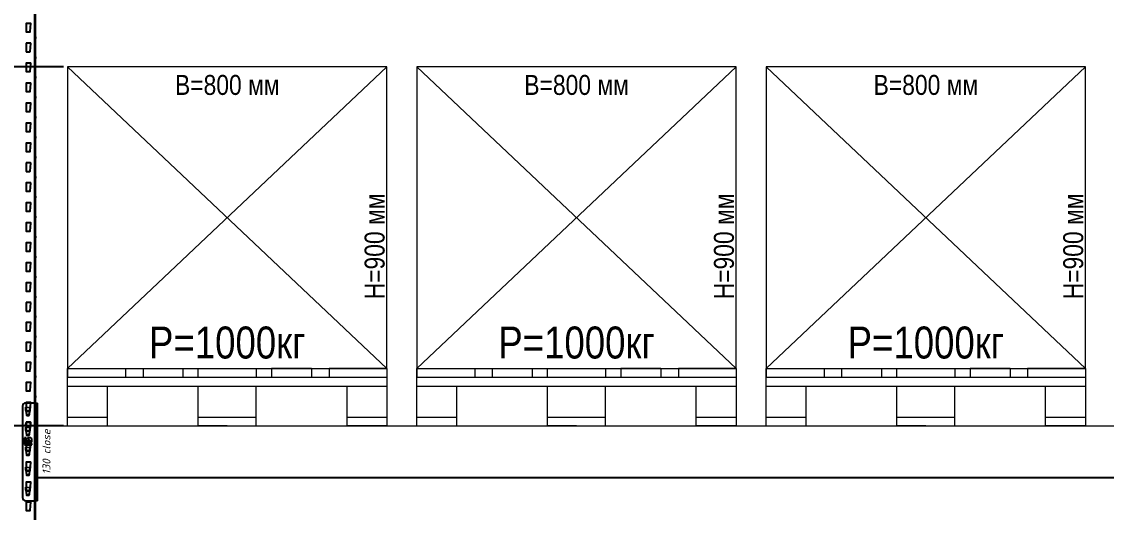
# Model space of a CAD drawing. Header units: millimetres. Extents: x 2140 to 223837, y 2113 to 170313.
# Drawn here: x 154397 to 157114, y 119505 to 120735 of the extents above; entities that cross this region are included whole.
import ezdxf
from ezdxf import colors
from ezdxf.entities.mleader import LeaderData, LeaderLine
from ezdxf.math import Vec2, Vec3

# ---------------------------------------------------------------- set-up
doc = ezdxf.new("R2010")
doc.units = ezdxf.units.MM
doc.linetypes.add('PHANTOM', pattern=[12.7, 6.35, -1.27, 1.27, -1.27, 1.27, -1.27])
for name, color, linetype in [('0_ANNOT_Dimensions', 7, 'Continuous'), ('2.Стойка', 7, 'Continuous'), ('Аннотации', 7, 'Continuous')]:
    doc.layers.add(name, color=color, linetype=linetype)
for name, color, linetype, lineweight in [('1.Балка', 5, 'Continuous', 0), ('20.Груз', 7, 'Continuous', 0), ('25.Размера', 7, 'Continuous', 0), ('37.Паллеты', 32, 'Continuous', 0), ('7.Поддон', 32, 'Continuous', 0)]:
    doc.layers.add(name, color=color, linetype=linetype, lineweight=lineweight)
doc.styles.add('Arial Narrow', font='ARIALN.TTF')
doc.styles.add('GOST', font='isocpeur.ttf')
doc.styles.get("Standard").update_dxf_attribs({"font": 'isocpeur.ttf'})
doc.styles.add('Курсив', font='isocpeui.ttf')
doc.dimstyles.new('100', dxfattribs={"dimtxt": 100, "dimasz": 100, "dimexe": 1, "dimexo": 10, "dimgap": 40, "dimtad": 1, "dimdec": 0, "dimzin": 0, "dimdsep": 46, "dimtxsty": 'Standard', "dimcen": 0.09, "dimadec": 0, "dimazin": 0, "dimtfac": 1, "dimtdec": 0, "dimtofl": 0, "dimtmove": 0, "dimatfit": 3, "dimfxl": 1, "dimtolj": 1, "dimtzin": 0, "dimarcsym": 0})
doc.dimstyles.new('80', dxfattribs={"dimtxt": 80, "dimasz": 80, "dimexe": 0.18, "dimexo": 0, "dimgap": 20, "dimtad": 1, "dimdec": 0, "dimzin": 0, "dimdsep": 46, "dimtxsty": 'Курсив', "dimcen": 0.09, "dimadec": 0, "dimazin": 0, "dimtfac": 1, "dimtdec": 0, "dimtofl": 0, "dimtmove": 0, "dimatfit": 3, "dimfxl": 0.18, "dimtolj": 1, "dimtzin": 0, "dimarcsym": 0})
doc.dimstyles.new('blok40', dxfattribs={"dimtxt": 40, "dimasz": 80, "dimexe": 0.18, "dimexo": 0, "dimgap": 5, "dimtad": 1, "dimtoh": 1, "dimdec": 0, "dimzin": 0, "dimdsep": 46, "dimtxsty": 'GOST', "dimblk": 'NONE', "dimcen": 0.09, "dimse1": 1, "dimse2": 1, "dimsd1": 1, "dimsd2": 1, "dimadec": 0, "dimazin": 0, "dimtfac": 1, "dimtdec": 0, "dimtofl": 0, "dimtmove": 0, "dimatfit": 2, "dimldrblk": 'NONE', "dimfxl": 0.18, "dimtolj": 1, "dimtzin": 0, "dimarcsym": 0})
doc.dimstyles.new('Рзм блок', dxfattribs={"dimtxt": 40, "dimasz": 80, "dimexe": 0.18, "dimexo": 0, "dimgap": 5, "dimtad": 1, "dimtoh": 1, "dimdec": 0, "dimzin": 0, "dimdsep": 46, "dimtxsty": 'Курсив', "dimblk": 'NONE', "dimcen": 0.09, "dimse1": 1, "dimse2": 1, "dimsd1": 1, "dimsd2": 1, "dimadec": 0, "dimazin": 0, "dimtfac": 1, "dimtdec": 0, "dimtofl": 0, "dimtmove": 0, "dimatfit": 2, "dimldrblk": 'NONE', "dimfxl": 0.18, "dimtolj": 1, "dimtzin": 0, "dimarcsym": 0})

# ---------------------------------------------------------------- blocks, each defined once
blk = doc.blocks.new('*U491')
at = {"layer": '2.Стойка', "color": 0, "linetype": 'ByBlock'}
for p, q in [((-2, 0), (-2, 12200)), ((0, 0), (0, 12200)), ((-24, 11000.5), (-24, 10980.5)), ((-12.5, 11001), (-23.5, 11001)), ((-23.5, 10980), (-14.4, 10980)), ((-13.9, 10980.5), (-12, 11000.5)), ((-24, 10950.5), (-24, 10930.5)), ((-12.5, 10951), (-23.5, 10951)), ((-13.9, 10930.5), (-12, 10950.5)), ((0, 10970.5), (-2, 10970.5)), ((2, 10965), (-2, 10965)), ((0, 10959.5), (-2, 10959.5)), ((-23.5, 10930), (-14.4, 10930)), ((-24, 10900.5), (-24, 10880.5)), ((-12.5, 10901), (-23.5, 10901)), ((-13.9, 10880.5), (-12, 10900.5)), ((0, 10920.5), (-2, 10920.5)), ((2, 10915), (-2, 10915)), ((0, 10909.5), (-2, 10909.5)), ((-23.5, 10880), (-14.4, 10880)), ((0, 10870.5), (-2, 10870.5)), ((-24, 10850.5), (-24, 10830.5)), ((-12.5, 10851), (-23.5, 10851)), ((-13.9, 10830.5), (-12, 10850.5)), ((2, 10865), (-2, 10865)), ((0, 10859.5), (-2, 10859.5)), ((-23.5, 10830), (-14.4, 10830)), ((0, 10820.5), (-2, 10820.5)), ((2, 10815), (-2, 10815)), ((-24, 10800.5), (-24, 10780.5)), ((-12.5, 10801), (-23.5, 10801)), ((-13.9, 10780.5), (-12, 10800.5)), ((0, 10809.5), (-2, 10809.5)), ((-23.5, 10780), (-14.4, 10780)), ((0, 10770.5), (-2, 10770.5)), ((2, 10765), (-2, 10765)), ((0, 10759.5), (-2, 10759.5)), ((-24, 10750.5), (-24, 10730.5)), ((-12.5, 10751), (-23.5, 10751)), ((-13.9, 10730.5), (-12, 10750.5)), ((-23.5, 10730), (-14.4, 10730)), ((0, 10720.5), (-2, 10720.5)), ((2, 10715), (-2, 10715)), ((0, 10709.5), (-2, 10709.5)), ((-24, 10700.5), (-24, 10680.5)), ((-12.5, 10701), (-23.5, 10701)), ((-23.5, 10680), (-14.4, 10680)), ((-13.9, 10680.5), (-12, 10700.5)), ((-24, 10650.5), (-24, 10630.5)), ((-12.5, 10651), (-23.5, 10651)), ((-13.9, 10630.5), (-12, 10650.5)), ((0, 10670.5), (-2, 10670.5)), ((2, 10665), (-2, 10665)), ((0, 10659.5), (-2, 10659.5)), ((-23.5, 10630), (-14.4, 10630)), ((-24, 10600.5), (-24, 10580.5)), ((-12.5, 10601), (-23.5, 10601)), ((-13.9, 10580.5), (-12, 10600.5)), ((0, 10620.5), (-2, 10620.5)), ((2, 10615), (-2, 10615)), ((0, 10609.5), (-2, 10609.5)), ((-23.5, 10580), (-14.4, 10580)), ((0, 10570.5), (-2, 10570.5)), ((-24, 10550.5), (-24, 10530.5)), ((-12.5, 10551), (-23.5, 10551)), ((-13.9, 10530.5), (-12, 10550.5)), ((2, 10565), (-2, 10565)), ((0, 10559.5), (-2, 10559.5)), ((-23.5, 10530), (-14.4, 10530)), ((0, 10520.5), (-2, 10520.5)), ((2, 10515), (-2, 10515)), ((-24, 10500.5), (-24, 10480.5)), ((-12.5, 10501), (-23.5, 10501)), ((-13.9, 10480.5), (-12, 10500.5)), ((0, 10509.5), (-2, 10509.5)), ((-23.5, 10480), (-14.4, 10480)), ((0, 10470.5), (-2, 10470.5)), ((2, 10465), (-2, 10465)), ((-24, 10450.5), (-24, 10430.5)), ((-12.5, 10451), (-23.5, 10451)), ((-13.9, 10430.5), (-12, 10450.5)), ((0, 10459.5), (-2, 10459.5)), ((-23.5, 10430), (-14.4, 10430)), ((0, 10420.5), (-2, 10420.5)), ((2, 10415), (-2, 10415)), ((0, 10409.5), (-2, 10409.5)), ((-24, 10400.5), (-24, 10380.5)), ((-12.5, 10401), (-23.5, 10401)), ((-23.5, 10380), (-14.4, 10380)), ((-13.9, 10380.5), (-12, 10400.5)), ((0, 10370.5), (-2, 10370.5)), ((2, 10365), (-2, 10365)), ((0, 10359.5), (-2, 10359.5)), ((-24, 10350.5), (-24, 10330.5)), ((-12.5, 10351), (-23.5, 10351)), ((-23.5, 10330), (-14.4, 10330)), ((-13.9, 10330.5), (-12, 10350.5)), ((-24, 10300.5), (-24, 10280.5)), ((-12.5, 10301), (-23.5, 10301)), ((-13.9, 10280.5), (-12, 10300.5)), ((0, 10320.5), (-2, 10320.5)), ((2, 10315), (-2, 10315)), ((0, 10309.5), (-2, 10309.5)), ((-23.5, 10280), (-14.4, 10280)), ((0, 10270.5), (-2, 10270.5)), ((-24, 10250.5), (-24, 10230.5)), ((-12.5, 10251), (-23.5, 10251)), ((-13.9, 10230.5), (-12, 10250.5)), ((2, 10265), (-2, 10265)), ((0, 10259.5), (-2, 10259.5)), ((-23.5, 10230), (-14.4, 10230)), ((0, 10220.5), (-2, 10220.5)), ((-24, 10200.5), (-24, 10180.5)), ((-12.5, 10201), (-23.5, 10201)), ((-13.9, 10180.5), (-12, 10200.5)), ((2, 10215), (-2, 10215)), ((0, 10209.5), (-2, 10209.5)), ((-23.5, 10180), (-14.4, 10180)), ((0, 10170.5), (-2, 10170.5)), ((2, 10165), (-2, 10165)), ((-24, 10150.5), (-24, 10130.5)), ((-12.5, 10151), (-23.5, 10151)), ((-13.9, 10130.5), (-12, 10150.5)), ((0, 10159.5), (-2, 10159.5)), ((-23.5, 10130), (-14.4, 10130)), ((0, 10120.5), (-2, 10120.5)), ((2, 10115), (-2, 10115)), ((0, 10109.5), (-2, 10109.5)), ((-24, 10100.5), (-24, 10080.5)), ((-12.5, 10101), (-23.5, 10101)), ((-23.5, 10080), (-14.4, 10080)), ((-13.9, 10080.5), (-12, 10100.5)), ((0, 10070.5), (-2, 10070.5)), ((2, 10065), (-2, 10065)), ((0, 10059.5), (-2, 10059.5)), ((-24, 10050.5), (-24, 10030.5)), ((-12.5, 10051), (-23.5, 10051)), ((-23.5, 10030), (-14.4, 10030)), ((-13.9, 10030.5), (-12, 10050.5)), ((-24, 10000.5), (-24, 9980.5)), ((-12.5, 10001), (-23.5, 10001)), ((-13.9, 9980.5), (-12, 10000.5)), ((0, 10020.5), (-2, 10020.5)), ((2, 10015), (-2, 10015)), ((0, 10009.5), (-2, 10009.5)), ((-23.5, 9980), (-14.4, 9980)), ((-24, 9950.5), (-24, 9930.5)), ((-12.5, 9951), (-23.5, 9951)), ((-13.9, 9930.5), (-12, 9950.5)), ((0, 9970.5), (-2, 9970.5)), ((2, 9965), (-2, 9965)), ((0, 9959.5), (-2, 9959.5)), ((-23.5, 9930), (-14.4, 9930)), ((0, 9920.5), (-2, 9920.5)), ((-24, 9900.5), (-24, 9880.5)), ((-12.5, 9901), (-23.5, 9901)), ((-13.9, 9880.5), (-12, 9900.5)), ((2, 9915), (-2, 9915)), ((0, 9909.5), (-2, 9909.5)), ((-23.5, 9880), (-14.4, 9880)), ((0, 9870.5), (-2, 9870.5)), ((2, 9865), (-2, 9865)), ((-24, 9850.5), (-24, 9830.5)), ((-12.5, 9851), (-23.5, 9851)), ((-13.9, 9830.5), (-12, 9850.5)), ((0, 9859.5), (-2, 9859.5)), ((-23.5, 9830), (-14.4, 9830)), ((0, 9820.5), (-2, 9820.5)), ((2, 9815), (-2, 9815)), ((0, 9809.5), (-2, 9809.5)), ((-24, 9800.5), (-24, 9780.5)), ((-12.5, 9801), (-23.5, 9801)), ((-13.9, 9780.5), (-12, 9800.5)), ((-23.5, 9780), (-14.4, 9780))]:
    blk.add_line(p, q, dxfattribs=at)
for centre, start, end in [((-23.5, 11000.5), 90, 180), ((-23.5, 10980.5), 180, 270), ((-14.4, 10980.5), 270, 354.5597), ((-12.5, 11000.5), 354.5597, 90), ((-23.5, 10950.5), 90, 180), ((-12.5, 10950.5), 354.5597, 90), ((-23.5, 10930.5), 180, 270), ((-14.4, 10930.5), 270, 354.5597), ((-23.5, 10900.5), 90, 180), ((-12.5, 10900.5), 354.5597, 90), ((-23.5, 10880.5), 180, 270), ((-14.4, 10880.5), 270, 354.5597), ((-23.5, 10850.5), 90, 180), ((-12.5, 10850.5), 354.5597, 90), ((-23.5, 10830.5), 180, 270), ((-14.4, 10830.5), 270, 354.5597), ((-23.5, 10800.5), 90, 180), ((-12.5, 10800.5), 354.5597, 90), ((-23.5, 10780.5), 180, 270), ((-14.4, 10780.5), 270, 354.5597), ((-23.5, 10750.5), 90, 180), ((-12.5, 10750.5), 354.5597, 90), ((-23.5, 10730.5), 180, 270), ((-14.4, 10730.5), 270, 354.5597), ((-23.5, 10700.5), 90, 180), ((-23.5, 10680.5), 180, 270), ((-14.4, 10680.5), 270, 354.5597), ((-12.5, 10700.5), 354.5597, 90), ((-23.5, 10650.5), 90, 180), ((-12.5, 10650.5), 354.5597, 90), ((-23.5, 10630.5), 180, 270), ((-14.4, 10630.5), 270, 354.5597), ((-23.5, 10600.5), 90, 180), ((-12.5, 10600.5), 354.5597, 90), ((-23.5, 10580.5), 180, 270), ((-14.4, 10580.5), 270, 354.5597), ((-23.5, 10550.5), 90, 180), ((-12.5, 10550.5), 354.5597, 90), ((-23.5, 10530.5), 180, 270), ((-14.4, 10530.5), 270, 354.5597), ((-23.5, 10500.5), 90, 180), ((-12.5, 10500.5), 354.5597, 90), ((-23.5, 10480.5), 180, 270), ((-14.4, 10480.5), 270, 354.5597), ((-23.5, 10450.5), 90, 180), ((-12.5, 10450.5), 354.5597, 90), ((-23.5, 10430.5), 180, 270), ((-14.4, 10430.5), 270, 354.5597), ((-23.5, 10400.5), 90, 180), ((-23.5, 10380.5), 180, 270), ((-14.4, 10380.5), 270, 354.5597), ((-12.5, 10400.5), 354.5597, 90), ((-23.5, 10350.5), 90, 180), ((-23.5, 10330.5), 180, 270), ((-14.4, 10330.5), 270, 354.5597), ((-12.5, 10350.5), 354.5597, 90), ((-23.5, 10300.5), 90, 180), ((-12.5, 10300.5), 354.5597, 90), ((-23.5, 10280.5), 180, 270), ((-14.4, 10280.5), 270, 354.5597), ((-23.5, 10250.5), 90, 180), ((-12.5, 10250.5), 354.5597, 90), ((-23.5, 10230.5), 180, 270), ((-14.4, 10230.5), 270, 354.5597), ((-23.5, 10200.5), 90, 180), ((-12.5, 10200.5), 354.5597, 90), ((-23.5, 10180.5), 180, 270), ((-14.4, 10180.5), 270, 354.5597), ((-23.5, 10150.5), 90, 180), ((-12.5, 10150.5), 354.5597, 90), ((-23.5, 10130.5), 180, 270), ((-14.4, 10130.5), 270, 354.5597), ((-23.5, 10100.5), 90, 180), ((-23.5, 10080.5), 180, 270), ((-14.4, 10080.5), 270, 354.5597), ((-12.5, 10100.5), 354.5597, 90), ((-23.5, 10050.5), 90, 180), ((-23.5, 10030.5), 180, 270), ((-14.4, 10030.5), 270, 354.5597), ((-12.5, 10050.5), 354.5597, 90), ((-23.5, 10000.5), 90, 180), ((-12.5, 10000.5), 354.5597, 90), ((-23.5, 9980.5), 180, 270), ((-14.4, 9980.5), 270, 354.5597), ((-23.5, 9950.5), 90, 180), ((-12.5, 9950.5), 354.5597, 90), ((-23.5, 9930.5), 180, 270), ((-14.4, 9930.5), 270, 354.5597), ((-23.5, 9900.5), 90, 180), ((-12.5, 9900.5), 354.5597, 90), ((-23.5, 9880.5), 180, 270), ((-14.4, 9880.5), 270, 354.5597), ((-23.5, 9850.5), 90, 180), ((-12.5, 9850.5), 354.5597, 90), ((-23.5, 9830.5), 180, 270), ((-14.4, 9830.5), 270, 354.5597), ((-23.5, 9800.5), 90, 180), ((-12.5, 9800.5), 354.5597, 90), ((-23.5, 9780.5), 180, 270), ((-14.4, 9780.5), 270, 354.5597)]:
    blk.add_arc(centre, 0.5, start, end, dxfattribs=at)
blk = doc.blocks.new('*D436')
at = {"layer": 'Defpoints', "color": 0, "transparency": 16777216}
for p in [(5, -23.2), (42.2, -23.2), (5, -153.2)]:
    blk.add_point(p, dxfattribs=at)
at = {"layer": '0_ANNOT_Dimensions', "color": 0, "transparency": 16777216, "insert": (27.2, -88.2), "char_height": 20, "attachment_point": 5, "rotation": 90, "style": 'Курсив'}
blk.add_mtext('\\A1;130 close', dxfattribs=at)
blk = doc.blocks.new('_None')
blk = doc.blocks.new('поддон')
at = {"layer": '7.Поддон', "color": 0, "linetype": 'ByBlock'}
for p, q in [((0, 0), (0, 144)), ((0, 144), (0, 122)), ((0, 144), (145, 144)), ((145, 144), (145, 122)), ((189, 144), (289, 144)), ((189, 144), (189, 122)), ((289, 144), (289, 122)), ((327.5, 122), (327.5, 144)), ((327.5, 144), (472.5, 144)), ((472.5, 144), (472.5, 122)), ((611, 144), (511, 144)), ((511, 144), (511, 122)), ((611, 144), (611, 122)), ((800, 144), (655, 144)), ((655, 144), (655, 122)), ((800, 144), (800, 0)), ((0, 122), (800, 122)), ((0, 100), (800, 100)), ((100, 0), (100, 100)), ((327.5, 0), (327.5, 100)), ((472.5, 0), (472.5, 100)), ((700, 0), (700, 100)), ((0, 22), (100, 22)), ((0, 0), (100, 0)), ((327.5, 22), (472.5, 22)), ((400, 0), (327.5, 0)), ((400, 0), (472.5, 0)), ((700, 22), (800, 22)), ((800, 0), (700, 0))]:
    blk.add_line(p, q, dxfattribs=at)
blk = doc.blocks.new('*D1252')
at = {"layer": 'Defpoints', "color": 0, "linetype": 'ByBlock', "transparency": 16777216}
for p in [(475, 1000, 0), (475, 0, 0), (475, 0)]:
    blk.add_point(p, dxfattribs=at)
at = {"layer": '25.Размера', "color": 0, "linetype": 'ByBlock', "transparency": 16777216, "insert": (475, 208.6), "char_height": 80, "attachment_point": 5, "style": 'Arial Narrow'}
blk.add_mtext('\\A1;Р=1000кг', dxfattribs=at)
blk = doc.blocks.new('*D1253')
at = {"layer": 'Defpoints', "color": 0, "linetype": 'ByBlock', "transparency": 16777216}
for p in [(75, 900), (875, 900), (875, 900)]:
    blk.add_point(p, dxfattribs=at)
at = {"layer": '25.Размера', "color": 0, "linetype": 'ByBlock', "transparency": 16777216, "insert": (475, 854.5), "char_height": 50, "attachment_point": 5, "style": 'Arial Narrow'}
blk.add_mtext('\\A1;В=800 мм', dxfattribs=at)
blk = doc.blocks.new('*D1243')
at = {"layer": 'Defpoints', "color": 0, "linetype": 'ByBlock', "transparency": 16777216}
for p in [(875, 900), (875, 900), (875, 0)]:
    blk.add_point(p, dxfattribs=at)
at = {"layer": '25.Размера', "color": 0, "linetype": 'ByBlock', "transparency": 16777216, "insert": (844.5, 450), "char_height": 50, "attachment_point": 5, "rotation": 90, "style": 'Arial Narrow'}
blk.add_mtext('\\A1;Н=900 мм', dxfattribs=at)
blk = doc.blocks.new('*D1246')
at = {"layer": 'Defpoints', "color": 0, "linetype": 'ByBlock', "transparency": 16777216}
for p in [(1350, 1000, 0), (1350, 0, 0), (1350, 0)]:
    blk.add_point(p, dxfattribs=at)
at = {"layer": '25.Размера', "color": 0, "linetype": 'ByBlock', "transparency": 16777216, "insert": (1350, 208.6), "char_height": 80, "attachment_point": 5, "style": 'Arial Narrow'}
blk.add_mtext('\\A1;Р=1000кг', dxfattribs=at)
blk = doc.blocks.new('*D1247')
at = {"layer": 'Defpoints', "color": 0, "linetype": 'ByBlock', "transparency": 16777216}
for p in [(950, 900), (1750, 900), (1750, 900)]:
    blk.add_point(p, dxfattribs=at)
at = {"layer": '25.Размера', "color": 0, "linetype": 'ByBlock', "transparency": 16777216, "insert": (1350, 854.5), "char_height": 50, "attachment_point": 5, "style": 'Arial Narrow'}
blk.add_mtext('\\A1;В=800 мм', dxfattribs=at)
blk = doc.blocks.new('*D1248')
at = {"layer": 'Defpoints', "color": 0, "linetype": 'ByBlock', "transparency": 16777216}
for p in [(1750, 900), (1750, 900), (1750, 0)]:
    blk.add_point(p, dxfattribs=at)
at = {"layer": '25.Размера', "color": 0, "linetype": 'ByBlock', "transparency": 16777216, "insert": (1719.5, 450), "char_height": 50, "attachment_point": 5, "rotation": 90, "style": 'Arial Narrow'}
blk.add_mtext('\\A1;Н=900 мм', dxfattribs=at)
blk = doc.blocks.new('*D1249')
at = {"layer": 'Defpoints', "color": 0, "linetype": 'ByBlock', "transparency": 16777216}
for p in [(2225, 1000, 0), (2225, 0, 0), (2225, 0)]:
    blk.add_point(p, dxfattribs=at)
at = {"layer": '25.Размера', "color": 0, "linetype": 'ByBlock', "transparency": 16777216, "insert": (2225, 208.6), "char_height": 80, "attachment_point": 5, "style": 'Arial Narrow'}
blk.add_mtext('\\A1;Р=1000кг', dxfattribs=at)
blk = doc.blocks.new('*D1250')
at = {"layer": 'Defpoints', "color": 0, "linetype": 'ByBlock', "transparency": 16777216}
for p in [(1825, 900), (2625, 900), (2625, 900)]:
    blk.add_point(p, dxfattribs=at)
at = {"layer": '25.Размера', "color": 0, "linetype": 'ByBlock', "transparency": 16777216, "insert": (2225, 854.5), "char_height": 50, "attachment_point": 5, "style": 'Arial Narrow'}
blk.add_mtext('\\A1;В=800 мм', dxfattribs=at)
blk = doc.blocks.new('*D1251')
at = {"layer": 'Defpoints', "color": 0, "linetype": 'ByBlock', "transparency": 16777216}
for p in [(2625, 900), (2625, 900), (2625, 0)]:
    blk.add_point(p, dxfattribs=at)
at = {"layer": '25.Размера', "color": 0, "linetype": 'ByBlock', "transparency": 16777216, "insert": (2594.5, 450), "char_height": 50, "attachment_point": 5, "rotation": 90, "style": 'Arial Narrow'}
blk.add_mtext('\\A1;Н=900 мм', dxfattribs=at)
blk = doc.blocks.new('*D1093')
at = {"layer": '0_ANNOT_Dimensions', "color": 0, "lineweight": -2, "transparency": 16777216}
for p, q in [((154502.2, 120621.3), (154231, 120621.3)), ((154232, 119821.3), (154232, 120521.3)), ((154502.2, 119721.3), (154231, 119721.3))]:
    blk.add_line(p, q, dxfattribs=at)
at = {"layer": '0_ANNOT_Dimensions', "color": 0, "transparency": 16777216}
for points in [[(154215.3, 120521.3), (154248.7, 120521.3), (154232, 120621.3)], [(154215.3, 119821.3), (154248.7, 119821.3), (154232, 119721.3)]]:
    blk.add_solid(points, dxfattribs=at)
at = {"layer": 'Defpoints', "color": 0, "transparency": 16777216}
for p in [(154232, 120621.3), (154512.2, 120621.3), (154512.2, 119721.3)]:
    blk.add_point(p, dxfattribs=at)
at = {"layer": '0_ANNOT_Dimensions', "color": 0, "transparency": 16777216, "insert": (154142, 120171.3), "char_height": 100, "attachment_point": 5, "rotation": 90}
blk.add_mtext('\\A1;900', dxfattribs=at)
blk = doc.blocks.new('*D1565')
at = {"layer": '0_ANNOT_Dimensions', "color": 0, "lineweight": -2, "transparency": 16777216}
for p, q in [((154502.2, 120621.3), (154019.9, 120621.3)), ((154020.9, 117691.3), (154020.9, 120521.3)), ((154502.2, 117591.3), (154019.9, 117591.3))]:
    blk.add_line(p, q, dxfattribs=at)
at = {"layer": '0_ANNOT_Dimensions', "color": 0, "transparency": 16777216}
for points in [[(154004.2, 120521.3), (154037.5, 120521.3), (154020.9, 120621.3)], [(154004.2, 117691.3), (154037.5, 117691.3), (154020.9, 117591.3)]]:
    blk.add_solid(points, dxfattribs=at)
at = {"layer": 'Defpoints', "color": 0, "transparency": 16777216}
for p in [(154020.9, 120621.3), (154512.2, 120621.3), (154512.2, 117591.3)]:
    blk.add_point(p, dxfattribs=at)
at = {"layer": '0_ANNOT_Dimensions', "color": 0, "transparency": 16777216, "insert": (153930.9, 119106.3), "char_height": 100, "attachment_point": 5, "rotation": 90}
blk.add_mtext('\\A1;3030', dxfattribs=at)
blk = doc.blocks.new('*U432')
at = {"layer": '1.Балка', "color": 0, "linetype": 'Continuous', "lineweight": 25}
for p, q in [((-2.5, 34.3), (-24.5, 34.3)), ((-2.5, 34.3), (5, 34.3)), ((5, -210.7), (5, 34.3)), ((-32.5, 26.3), (-32.5, -202.7)), ((-24.2, 15.8), (-24.2, 23.6)), ((-24.2, 15.8), (-23.2, 4.4)), ((-22.4, 5.3), (-16.4, 5.3)), ((-22.2, 3.5), (-16.6, 3.5)), ((-15.6, 4.4), (-14.6, 15.8)), ((-14.6, 15.8), (-14.6, 23.6)), ((-24.2, -34.2), (-24.2, -26.4)), ((-14.9, -14.7), (-22.5, -14.7)), ((-22.5, -24.7), (-14.9, -24.7)), ((-14.6, -34.2), (-14.6, -26.4)), ((-27.5, -52.7), (-27.5, -69.2)), ((-23.7, -52.7), (-27.5, -52.7)), ((-24.2, -34.2), (-23.2, -45.6)), ((-23.7, -66.9), (-23.7, -52.7)), ((-22.4, -44.7), (-16.4, -44.7)), ((-22.2, -46.5), (-16.6, -46.5)), ((-11.7, -52.7), (-20.7, -52.7)), ((-20.7, -52.7), (-20.7, -56.2)), ((-15.6, -45.6), (-14.6, -34.2)), ((-9.5, -54.9), (-11.7, -52.7)), ((-26, -70.7), (-9.5, -70.7)), ((-24.2, -84.2), (-24.2, -76.4)), ((-9.5, -66.9), (-23.7, -66.9)), ((-15.8, -56.2), (-20.9, -61.2)), ((-20.9, -61.2), (-18, -64)), ((-20.7, -56.2), (-15.8, -56.2)), ((-18, -64), (-13, -59)), ((-14.6, -84.2), (-14.6, -76.4)), ((-13, -59), (-13, -63.9)), ((-13, -63.9), (-9.5, -63.9)), ((-9.5, -63.9), (-9.5, -54.9)), ((-9.5, -70.7), (-9.5, -66.9)), ((-24.2, -84.2), (-23.2, -95.6)), ((-22.4, -94.7), (-16.4, -94.7)), ((-22.2, -96.5), (-16.6, -96.5)), ((-15.6, -95.6), (-14.6, -84.2)), ((-24.2, -134.2), (-24.2, -126.4)), ((-24.2, -134.2), (-23.2, -145.6)), ((-15.6, -145.6), (-14.6, -134.2)), ((-14.6, -134.2), (-14.6, -126.4)), ((-22.4, -144.7), (-16.4, -144.7)), ((-22.2, -146.5), (-16.6, -146.5)), ((2705, -153.2), (5, -153.2)), ((-24.2, -184.2), (-24.2, -176.4)), ((-24.2, -184.2), (-23.2, -195.6)), ((-15.6, -195.6), (-14.6, -184.2)), ((-14.6, -184.2), (-14.6, -176.4)), ((-24.5, -210.7), (-2.5, -210.7)), ((-22.4, -194.7), (-16.4, -194.7)), ((-22.2, -196.5), (-16.6, -196.5)), ((5, -210.7), (-2.5, -210.7))]:
    blk.add_line(p, q, dxfattribs=at)
at = {"layer": '1.Балка', "color": 0, "linetype": 'PHANTOM', "lineweight": 18}
for p, q in [((1, -210.7), (1, 34.3)), ((-24.2, 23.6), (-14.6, 23.6)), ((-24.2, 15.7), (-14.6, 15.7)), ((-24.1, 14.7), (-14.7, 14.7)), ((-24, 13.5), (-14.8, 13.5)), ((-24.2, -26.4), (-14.6, -26.4)), ((-24.2, -34.3), (-14.6, -34.3)), ((-24.1, -35.3), (-14.7, -35.3)), ((-24, -36.5), (-14.8, -36.5)), ((-24.2, -76.4), (-14.6, -76.4)), ((-24.2, -84.3), (-14.6, -84.3)), ((-24.1, -85.3), (-14.7, -85.3)), ((-24, -86.5), (-14.8, -86.5)), ((-24.2, -126.4), (-14.6, -126.4)), ((-24.2, -134.3), (-14.6, -134.3)), ((-24.1, -135.3), (-14.7, -135.3)), ((-24, -136.5), (-14.8, -136.5)), ((-24.2, -176.4), (-14.6, -176.4)), ((-24.2, -184.3), (-14.6, -184.3)), ((-24.1, -185.3), (-14.7, -185.3)), ((-24, -186.5), (-14.8, -186.5))]:
    blk.add_line(p, q, dxfattribs=at)
at = {"layer": '1.Балка', "color": 0}
blk.add_line((5, -23.2), (2705, -23.2), dxfattribs=at)
at = {"layer": '1.Балка', "color": 0, "linetype": 'Continuous', "lineweight": 25}
for centre, radius, start, end in [((-24.5, 26.3), 8, 90.0003, 179.9996), ((-22.4, 6.3), 0.99, 185.9117, 270.8038), ((-22.2, 4.5), 1.03, 183.6643, 268.5085), ((-22.2, 4.5), 1, 184.9955, 270.0045), ((-16.6, 4.5), 1.03, 271.4915, 356.3357), ((-16.6, 4.5), 1, 270.0014, 354.9985), ((-16.4, 6.3), 0.99, 269.1962, 354.0883), ((-19.2, -19.7), 6, 123.5568, 236.4432), ((-18.2, -19.7), 6, 303.5568, 56.4432), ((-22.4, -43.7), 0.99, 185.9116, 270.8034), ((-22.2, -45.5), 1.03, 183.6646, 268.5085), ((-22.2, -45.5), 1, 184.9955, 270.0045), ((-16.6, -45.5), 1.03, 271.4915, 356.3354), ((-16.6, -45.5), 1, 270.0014, 354.9985), ((-16.4, -43.7), 0.99, 269.1966, 354.0884), ((-26, -69.2), 1.5, 180.0004, 270), ((-22.4, -93.7), 0.99, 185.9118, 270.8034), ((-22.2, -95.5), 1.03, 183.6645, 268.5084), ((-22.2, -95.5), 1, 184.9956, 270.0045), ((-16.6, -95.5), 1.03, 271.4916, 356.3355), ((-16.6, -95.5), 1, 270.0014, 354.9985), ((-16.4, -93.7), 0.99, 269.1966, 354.0882), ((-22.4, -143.7), 0.99, 185.9119, 270.8034), ((-22.2, -145.5), 1.03, 183.6645, 268.5083), ((-22.2, -145.5), 1, 184.9955, 270.0045), ((-16.6, -145.5), 1.03, 271.4917, 356.3355), ((-16.6, -145.5), 1, 270.0014, 354.9985), ((-16.4, -143.7), 0.99, 269.1966, 354.0881), ((-24.5, -202.7), 8, 180.0004, 269.9997), ((-22.4, -193.7), 0.99, 185.9116, 270.8034), ((-22.2, -195.5), 1.03, 183.6643, 268.5085), ((-22.2, -195.5), 1, 184.9955, 270.0045), ((-16.6, -195.5), 1.03, 271.4915, 356.3357), ((-16.6, -195.5), 1, 270.0014, 354.9985), ((-16.4, -193.7), 0.99, 269.1966, 354.0884)]:
    blk.add_arc(centre, radius, start, end, dxfattribs=at)
at = {"layer": '0_ANNOT_Dimensions', "color": 0}
dim = blk.add_linear_dim(base=(42.2, -23.2), p1=(5, -153.2), p2=(5, -23.2), angle=90, text='<> close', dimstyle='Рзм блок', override={"dimtxt": 20}, dxfattribs=at)
dim.commit()
dim.dimension.update_dxf_attribs({"geometry": '*D436', "text_midpoint": (42.2, -88.2), "dimtype": 128})
blk = doc.blocks.new('*U1238')
at = {"layer": '20.Груз', "color": 0, "linetype": 'ByBlock'}
for p, q in [((75, 900), (875, 144)), ((75, 144), (875, 900)), ((950, 144), (1750, 900)), ((950, 900), (1750, 144)), ((1825, 144), (2625, 900)), ((1825, 900), (2625, 144))]:
    blk.add_line(p, q, dxfattribs=at)
for points in [[(75, 144), (875, 144), (875, 900), (75, 900)], [(950, 144), (1750, 144), (1750, 900), (950, 900)], [(1825, 144), (2625, 144), (2625, 900), (1825, 900)]]:
    blk.add_lwpolyline(points, close=True, dxfattribs=at)
at = {"layer": '7.Поддон', "color": 0, "linetype": 'ByBlock'}
for p in [(75, 0), (950, 0), (1825, 0)]:
    blk.add_blockref('поддон', p, dxfattribs=at)
at = {"layer": '25.Размера', "color": 0, "linetype": 'ByBlock'}
for base, p1, p2, picture, middle in [((475, 0, 0), (475, 1000), (475, 0), '*D1252', (475, 208.6, 0)), ((1350, 0, 0), (1350, 1000), (1350, 0), '*D1246', (1350, 208.6, 0)), ((2225, 0, 0), (2225, 1000), (2225, 0), '*D1249', (2225, 208.6, 0))]:
    dim = blk.add_linear_dim(base=base, p1=p1, p2=p2, angle=90, text='Р=<>кг', dimstyle='80', override={"dimtih": 1, "dimtxsty": 'Arial Narrow', "dimse1": 1, "dimse2": 1, "dimsd1": 1, "dimsd2": 1, "dimtmove": 2}, dxfattribs=at)
    dim.commit()
    dim.dimension.update_dxf_attribs({"geometry": picture, "text_midpoint": middle, "dimtype": 160})
for base, p1, p2, picture, middle in [((875, 900), (75, 900), (875, 900), '*D1253', (475, 854.5)), ((1750, 900), (950, 900), (1750, 900), '*D1247', (1350, 854.5)), ((2625, 900), (1825, 900), (2625, 900), '*D1250', (2225, 854.5))]:
    dim = blk.add_linear_dim(base=base, p1=p1, p2=p2, text='В=<> мм', dimstyle='blok40', override={"dimtxt": 50, "dimgap": 20, "dimtad": 4, "dimtxsty": 'Arial Narrow'}, dxfattribs=at)
    dim.commit()
    dim.dimension.update_dxf_attribs({"geometry": picture, "text_midpoint": middle})
for base, p1, p2, picture, middle in [((875, 900), (875, 0), (875, 900), '*D1243', (844.5, 450)), ((1750, 900), (1750, 0), (1750, 900), '*D1248', (1719.5, 450)), ((2625, 900), (2625, 0), (2625, 900), '*D1251', (2594.5, 450))]:
    dim = blk.add_linear_dim(base=base, p1=p1, p2=p2, angle=90, text='Н=<> мм', dimstyle='blok40', override={"dimtxt": 50, "dimtxsty": 'Arial Narrow'}, dxfattribs=at)
    dim.commit()
    dim.dimension.update_dxf_attribs({"geometry": picture, "text_midpoint": middle})

msp = doc.modelspace()

# ---------------------------------------------------------------- block references
at = {"layer": '1.Балка', "color": 1}
msp.add_blockref('*U432', (154432.2, 119744.5), dxfattribs=at)
at = {"layer": '2.Стойка', "color": 0}
msp.add_blockref('*U491', (154432.2, 109729.5), dxfattribs=at)
at = {"layer": '37.Паллеты', "color": 18, "lineweight": 0, "true_color": 0x000000}
msp.add_blockref('*U1238', (154437.2, 119721.3), dxfattribs=at)

# ---------------------------------------------------------------- dimensions: what is measured, and where the dimension line sits
at = {"layer": '0_ANNOT_Dimensions'}
for base, p1, picture, middle in [((154020.9, 120621.3), (154512.2, 117591.3), '*D1565', (153930.9, 119106.3)), ((154232, 120621.3), (154512.2, 119721.3), '*D1093', (154142, 120171.3))]:
    dim = msp.add_linear_dim(base=base, p1=p1, p2=(154512.2, 120621.3), angle=90, dimstyle='100', dxfattribs=at)
    dim.commit()
    dim.dimension.update_dxf_attribs({"geometry": picture, "text_midpoint": middle})

# ---------------------------------------------------------------- leaders
at = {"layer": 'Аннотации', "color": 1}
ml = msp.add_multileader_mtext('Standard', dxfattribs=at)
ml.set_content('\\A1;{\\fISOCPEUR|b1|i0|c204|p34;ВНИМАНИЕ!\\P}Утвердить кол-во ярусов и высоту рамы при запуске заказа!', color=1)
ml.set_leader_properties()
ml.build(insert=Vec2(0, 0))
ml.multileader.update_dxf_attribs({"text_left_attachment_type": 5, "text_right_attachment_type": 5, "arrow_head_size": 150})
ctx = ml.context
ctx.base_point, ctx.char_height, ctx.arrow_head_size, ctx.landing_gap_size, ctx.plane_origin = Vec3(153070.8, 122269.2), 150, 150, 50, Vec3(156559.9, 123339.5)
ctx.left_attachment, ctx.right_attachment = 5, 5
notes = []
notes.append((ctx, [(1, (1, 1, 0), (159111.3, 122269.2), (-1, 0), 8, [(0, [(160298.3, 121388.9)], 0, [])])]))
ctx.mtext.insert, ctx.mtext.flow_direction = Vec3(153120.8, 122714.2), 5
for ctx, leaders in notes:
    for number, flags, end, landing, length, lines in leaders:
        leader = LeaderData()
        leader.index, (leader.has_last_leader_line, leader.has_dogleg_vector, leader.attachment_direction) = number, flags
        leader.last_leader_point, leader.dogleg_vector, leader.dogleg_length = Vec3(end), Vec3(landing), length
        for number, points, colour, breaks in lines:
            line = LeaderLine()
            line.index, line.vertices, line.color, line.breaks = number, Vec3.list(points), colors.encode_raw_color(colour), breaks
            leader.lines.append(line)
        ctx.leaders.append(leader)

doc.saveas('drawing.dxf')
